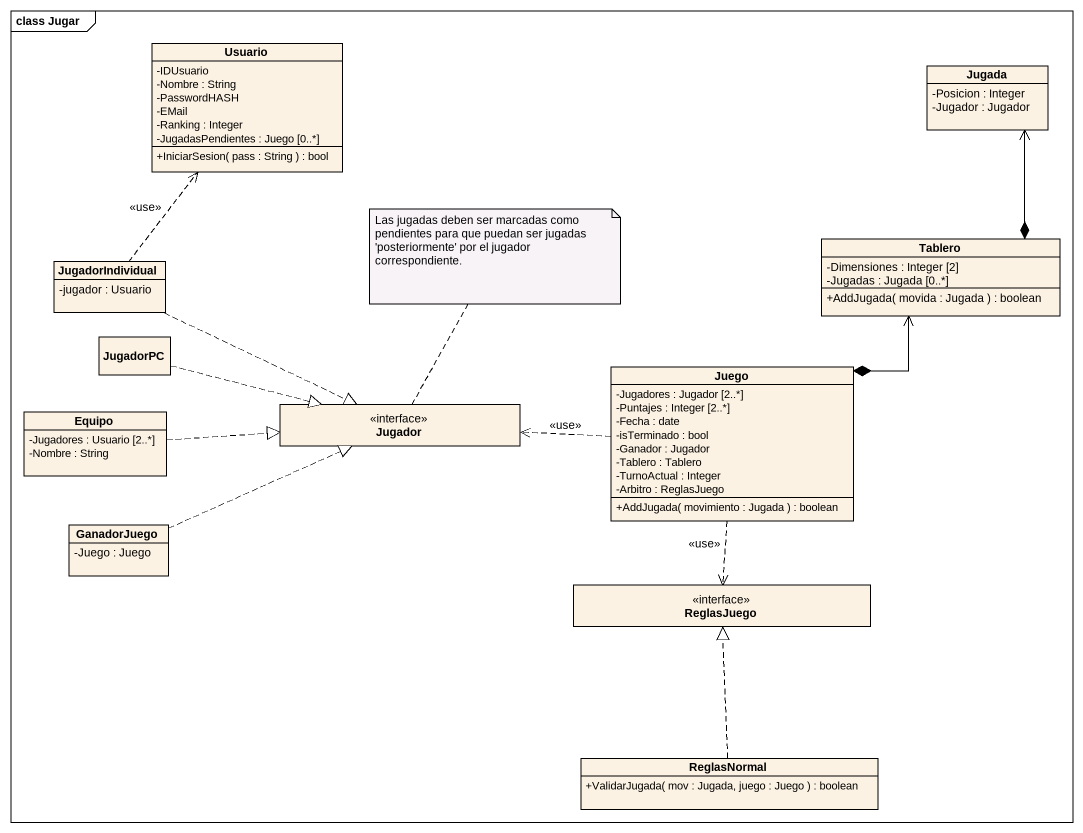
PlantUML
@startuml
mainframe class Jugar
hide circle
hide empty members
skinparam classAttributeIconSize 0
class Usuario {
  -IDUsuario
  -Nombre : String
  -PasswordHASH
  -EMail
  -Ranking : Integer
  -JugadasPendientes : Juego [0..*]
  +IniciarSesion( pass : String ) : bool
}
class Jugada {
  -Posicion : Integer
  -Jugador : Jugador
}
class JugadorIndividual {
  -jugador : Usuario
}
class Tablero {
  -Dimensiones : Integer [2]
  -Jugadas : Jugada [0..*]
  +AddJugada( movida : Jugada ) : boolean
}
class JugadorPC
interface Jugador
class Juego {
  -Jugadores : Jugador [2..*]
  -Puntajes : Integer [2..*]
  -Fecha : date
  -isTerminado : bool
  -Ganador : Jugador
  -Tablero : Tablero
  -TurnoActual : Integer
  -Arbitro : ReglasJuego
  +AddJugada( movimiento : Jugada ) : boolean
}
class Equipo {
  -Jugadores : Usuario [2..*]
  -Nombre : String
}
class GanadorJuego {
  -Juego : Juego
}
interface ReglasJuego
class ReglasNormal {
  +ValidarJugada( mov : Jugada, juego : Juego ) : boolean
}
JugadorIndividual .up.> Usuario : <<use>>
JugadorIndividual .right.|> Jugador
Tablero *-up-> Jugada
JugadorPC .right.|> Jugador
Juego *-up-> Tablero
Juego .left.> Jugador : <<use>>
Juego ..> ReglasJuego : <<use>>
Equipo .right.|> Jugador
GanadorJuego .right.|> Jugador
ReglasNormal .up.|> ReglasJuego
note top of Jugador : Las jugadas deben ser marcadas como pendientes para que puedan ser jugadas 'posteriormente' por el jugador correspondiente.
@enduml
